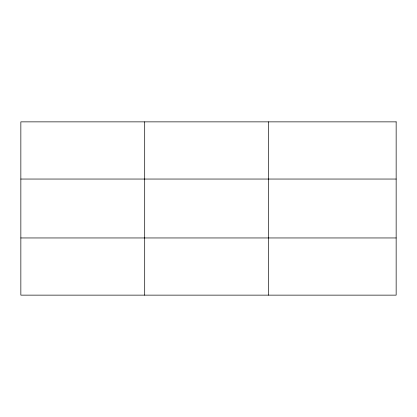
<?xml version="1.0" encoding="UTF-8"?>
<svg xmlns="http://www.w3.org/2000/svg" width="417" height="417" viewBox="0 0 417 417"><rect width="100%" height="100%" fill="white"/><g stroke="black" fill="none" stroke-linecap="round" stroke-linejoin="round"><path stroke-width="0.63" d="M144.699 121.863L144.699 295.137M268.548 121.863L268.548 295.137M20.85 179.044L396.15 179.044M20.85 237.956L396.15 237.956M396.15 121.863L396.15 295.137L20.85 295.137L20.85 121.863L396.15 121.863"/></g></svg>
